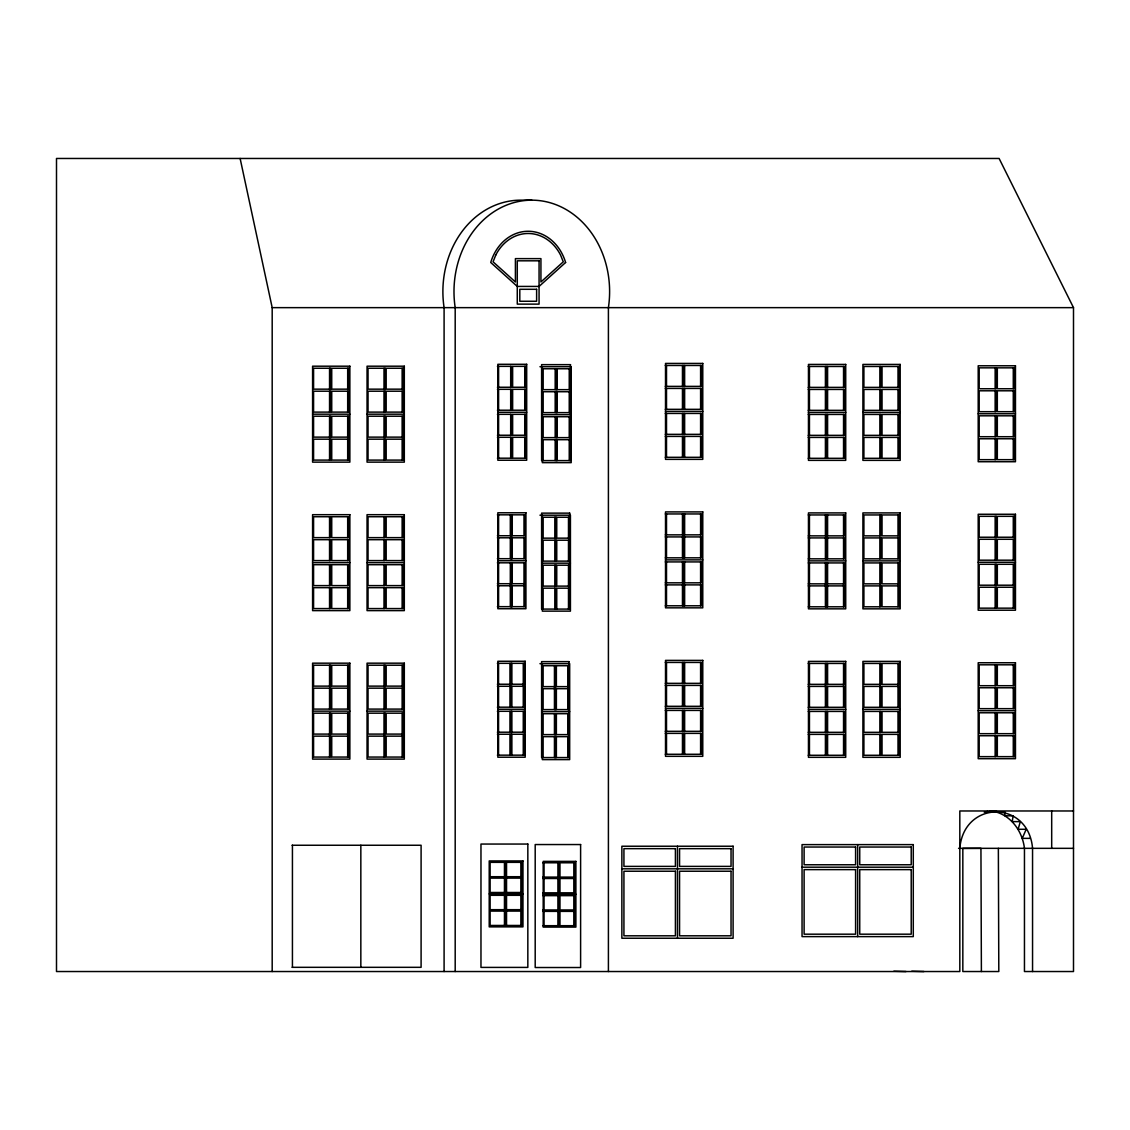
<?xml version="1.0" encoding="UTF-8"?>
<svg xmlns="http://www.w3.org/2000/svg" width="1130" height="1130" viewBox="0 0 1130 1130"><rect width="100%" height="100%" fill="white"/><g stroke="black" fill="none" stroke-linecap="round" stroke-linejoin="round"><path stroke-width="1.5" d="M959.822 848.333C963.862 799.828 1028.512 799.828 1032.552 848.333L1032.552 971.532M1000.177 811.891L989.838 811.213M989.47 811.467L996.194 810.973M608.406 971.532L608.406 307.643A91.445 77.815 -90 0 0 531.806 200.165L520.69 200.165A91.445 77.815 90 0 0 444.09 307.643L444.09 971.532M240.125 158.468L272.189 307.643L1073.5 307.643L1073.5 971.532L1024.458 971.532L1024.458 848.333C1022.551 832.499 1012.522 817.061 996.801 812.202L1004.895 812.202L1005.008 815.818L1013.087 815.818L1012.24 821.623L1020.334 821.623L1018.102 829.279L1026.195 829.279L1022.255 838.361L1030.348 838.361M665.302 365.47L701.801 365.47L701.801 386.375L665.302 386.375M497.412 366.346L511.876 366.346L511.876 387.251L497.412 387.251M808.247 366.473L844.731 366.473L844.731 387.378L808.247 387.378M539.956 366.713L571.187 366.713L571.187 462.65L542.329 462.65L542.329 366.713M570.424 368.761L543.092 368.761L543.092 389.666L570.424 389.666M665.302 388.423L701.801 388.423L701.801 409.328L665.302 409.328M497.412 389.313L511.876 389.313L511.876 410.218L497.412 410.218M808.247 389.44L844.731 389.44L844.731 410.345L808.247 410.345M570.424 391.729L543.092 391.729L543.092 412.634L570.424 412.634M665.514 411.391L702.775 411.391M497.836 412.266L526.693 412.266M808.459 412.394L845.72 412.394M862.91 412.394L900.186 412.394M665.302 413.439L701.801 413.439L701.801 434.344L665.302 434.344M978.199 413.764L1015.46 413.764M312.586 414.173L349.862 414.173M367.052 414.173L404.314 414.173M497.412 414.329L511.876 414.329L511.876 435.234L497.412 435.234M808.247 414.442L844.731 414.442L844.731 435.347L808.247 435.347M542.329 414.682L571.187 414.682M570.424 416.73L543.092 416.73L543.092 437.635L570.424 437.635M665.302 436.406L701.801 436.406L701.801 457.311L665.302 457.311M497.412 437.282L511.876 437.282L511.876 458.187L497.412 458.187M808.247 437.409L844.731 437.409L844.731 458.314L808.247 458.314M570.424 439.697L543.092 439.697L543.092 460.602M665.302 513.952L701.801 513.952L701.801 534.857L665.302 534.857M497.384 514.828L525.182 514.828L525.182 535.747L497.384 535.747M808.247 514.955L844.731 514.955L844.731 535.86L808.247 535.86M539.956 515.195L570.424 515.195L570.424 611.132L542.329 611.132L542.329 515.195M569.675 517.243L556.751 517.243L556.751 538.148L569.675 538.148M665.302 536.92L701.801 536.92L701.801 557.825L665.302 557.825M497.384 537.795L525.182 537.795L525.182 558.7L497.384 558.7M808.247 537.922L844.731 537.922L844.731 558.827L808.247 558.827M569.675 540.211L556.751 540.211L556.751 561.116L569.675 561.116M665.514 559.873L702.775 559.873M497.836 560.748L525.93 560.748M808.459 560.875L845.72 560.875M862.91 560.875L900.186 560.875M665.302 561.921L701.801 561.921L701.801 582.826L665.302 582.826M978.199 562.246L1015.46 562.246M312.586 562.655L349.862 562.655M367.052 562.655L404.314 562.655M497.384 562.811L525.182 562.811L525.182 583.716L497.384 583.716M808.247 562.924L844.731 562.924L844.731 583.843L808.247 583.843M542.329 563.164L570.424 563.164M569.675 565.212L556.751 565.212L556.751 586.117L569.675 586.117M665.302 584.888L701.801 584.888L701.801 605.793L665.302 605.793M497.384 585.764L525.182 585.764L525.182 606.669L497.384 606.669M808.247 585.891L844.731 585.891L844.731 606.796L808.247 606.796M569.675 588.179L556.751 588.179L556.751 609.084M665.302 662.434L701.801 662.434L701.801 683.339L665.302 683.339M497.37 663.324L524.461 663.324L524.461 684.229L497.37 684.229M808.247 663.437L844.731 663.437L844.731 684.342L808.247 684.342M539.956 663.677L569.675 663.677L569.675 759.614L542.329 759.614L542.329 663.677M568.955 665.725L543.05 665.725L543.05 686.63L568.955 686.63M665.302 685.402L701.801 685.402L701.801 706.307L665.302 706.307M497.37 686.277L524.461 686.277L524.461 707.182L497.37 707.182M808.247 686.404L844.731 686.404L844.731 707.309L808.247 707.309M568.955 688.693L543.05 688.693L543.05 709.598L568.955 709.598M665.514 708.355L702.775 708.355M497.836 709.23L525.182 709.23M808.459 709.358L845.72 709.358M862.91 709.358L900.186 709.358M665.302 710.417L701.801 710.417L701.801 731.322L665.302 731.322M978.199 710.728L1015.46 710.728M312.586 711.137L349.862 711.137M367.052 711.137L404.314 711.137M497.37 711.293L524.461 711.293L524.461 732.198L497.37 732.198M808.247 711.42L844.731 711.42L844.731 732.325L808.247 732.325M542.329 711.646L569.675 711.646M568.955 713.708L543.05 713.708L543.05 734.613L568.955 734.613M665.302 733.37L701.801 733.37L701.801 754.275L665.302 754.275M497.37 734.246L524.461 734.246L524.461 755.151L497.37 755.151M808.247 734.373L844.731 734.373L844.731 755.278L808.247 755.278M568.955 736.661L543.05 736.661L543.05 757.566M1073.5 810.973L959.822 810.973L959.822 971.532L56.5 971.532L56.5 158.468L999.104 158.468L1073.5 307.643M984.258 812.202L987.493 812.202L987.493 810.973M292.091 845.254L421.095 845.254L421.095 967.322L292.091 967.322M958.551 848.333L1073.5 848.333M542.866 862.783L559.11 862.783L559.11 877.106L542.866 877.106M802.046 867.19L913.28 867.19M621.867 868.815L733.102 868.815M542.866 878.504L559.11 878.504L559.11 892.827L542.866 892.827M489.219 893.901L522.964 893.901M543.191 894.24L575.89 894.24M542.866 895.652L559.11 895.652L559.11 909.961L542.866 909.961M542.866 911.373L559.11 911.373L559.11 925.696L542.866 925.696M911.755 971.221L923.945 971.532M893.83 971.221L906.02 971.532M998.355 848.333L998.807 971.532L962.831 971.532L962.831 848.404L980.939 848.333L981.391 971.532M1051.691 810.973L1051.691 848.333M1013.285 367.843L1013.285 388.748M1013.285 390.796L1013.285 411.701M1013.285 415.812L1013.285 436.717M1013.285 438.765L1013.285 459.67M1013.285 516.325L1013.285 537.23M1013.285 539.278L1013.285 560.183M1013.285 564.294L1013.285 585.199M1013.285 587.247L1013.285 608.152M1013.285 664.807L1013.285 685.712M1013.285 687.76L1013.285 708.665M1013.285 712.776L1013.285 733.681M1013.285 735.743L1013.285 756.648M995.149 367.843L995.149 388.748M995.149 390.796L995.149 411.701M995.149 415.812L995.149 436.717M995.149 438.765L995.149 459.67M995.149 516.325L995.149 537.23M995.149 539.278L995.149 560.183M995.149 564.294L995.149 585.199M995.149 587.247L995.149 608.152M995.149 664.807L995.149 685.712M995.149 687.76L995.149 708.665M995.149 712.776L995.149 733.681M995.149 735.743L995.149 756.648M898.011 366.473L898.011 387.378M898.011 389.44L898.011 410.345M898.011 414.442L898.011 435.347M898.011 437.409L898.011 458.314M898.011 514.955L898.011 535.86M898.011 537.922L898.011 558.827M898.011 562.924L898.011 606.796M898.011 663.437L898.011 707.309M898.011 711.42L898.011 732.325M898.011 734.373L898.011 755.278M879.86 366.473L879.86 387.378M879.86 389.44L879.86 410.345M879.86 414.442L879.86 435.347M879.86 437.409L879.86 458.314M879.86 514.955L879.86 535.86M879.86 537.922L879.86 558.827M879.86 562.924L879.86 606.796M879.86 663.437L879.86 707.309M879.86 711.42L879.86 732.325M879.86 734.373L879.86 755.278M857.656 844.619L857.656 936.615M843.545 366.473L843.545 387.378M843.545 389.44L843.545 410.345M843.545 414.442L843.545 435.347M843.545 437.409L843.545 458.314M843.545 514.955L843.545 535.86M843.545 537.922L843.545 558.827M843.545 562.924L843.545 606.796M843.545 663.437L843.545 707.309M843.545 711.42L843.545 732.325M843.545 734.373L843.545 755.278M827.584 366.473L827.584 387.378M827.584 389.44L827.584 410.345M827.584 414.442L827.584 435.347M827.584 437.409L827.584 458.314M827.584 514.955L827.584 535.86M827.584 537.922L827.584 558.827M827.584 562.924L827.584 583.843M827.584 585.891L827.584 606.796M827.584 663.437L827.584 684.342M827.584 686.404L827.584 707.309M827.584 711.42L827.584 732.325M827.584 734.373L827.584 755.278M826.595 366.473L826.595 387.378M826.595 389.44L826.595 410.345M826.595 414.442L826.595 435.347M826.595 437.409L826.595 458.314M826.595 514.955L826.595 535.86M826.595 537.922L826.595 558.827M826.595 562.924L826.595 583.843M826.595 585.891L826.595 606.796M826.595 663.437L826.595 684.342M826.595 686.404L826.595 707.309M826.595 711.42L826.595 732.325M826.595 734.373L826.595 755.278M825.409 366.473L825.409 387.378M825.409 389.44L825.409 410.345M825.409 414.442L825.409 435.347M825.409 437.409L825.409 458.314M825.409 514.955L825.409 535.86M825.409 537.922L825.409 558.827M825.409 562.924L825.409 606.796M825.409 663.437L825.409 707.309M825.409 711.42L825.409 732.325M825.409 734.373L825.409 755.278M809.447 366.473L809.447 387.378M809.447 389.44L809.447 410.345M809.447 414.442L809.447 435.347M809.447 437.409L809.447 458.314M809.447 514.955L809.447 535.86M809.447 537.922L809.447 558.827M809.447 562.924L809.447 583.843M809.447 585.891L809.447 606.796M809.447 663.437L809.447 684.342M809.447 686.404L809.447 707.309M809.447 711.42L809.447 732.325M809.447 734.373L809.447 755.278M700.6 365.47L700.6 386.375M700.6 388.423L700.6 409.328M700.6 413.439L700.6 434.344M700.6 436.406L700.6 457.311M700.6 513.952L700.6 534.857M700.6 536.92L700.6 557.825M700.6 561.921L700.6 582.826M700.6 584.888L700.6 605.793M700.6 662.434L700.6 683.339M700.6 685.402L700.6 706.307M700.6 710.417L700.6 731.322M700.6 733.37L700.6 754.275M684.639 365.47L684.639 386.375M684.639 388.423L684.639 409.328M684.639 413.439L684.639 434.344M684.639 436.406L684.639 457.311M684.639 513.952L684.639 534.857M684.639 536.92L684.639 557.825M684.639 561.921L684.639 582.826M684.639 584.888L684.639 605.793M684.639 662.434L684.639 683.339M684.639 685.402L684.639 706.307M684.639 710.417L684.639 731.322M684.639 733.37L684.639 754.275M683.65 365.47L683.65 386.375M683.65 388.423L683.65 409.328M683.65 413.439L683.65 434.344M683.65 436.406L683.65 457.311M683.65 513.952L683.65 534.857M683.65 536.92L683.65 557.825M683.65 561.921L683.65 582.826M683.65 584.888L683.65 605.793M683.65 662.434L683.65 683.339M683.65 685.402L683.65 706.307M683.65 710.417L683.65 731.322M683.65 733.37L683.65 754.275M682.464 365.47L682.464 386.375M682.464 388.423L682.464 409.328M682.464 413.439L682.464 434.344M682.464 436.406L682.464 457.311M682.464 513.952L682.464 534.857M682.464 536.92L682.464 557.825M682.464 561.921L682.464 582.826M682.464 584.888L682.464 605.793M682.464 662.434L682.464 683.339M682.464 685.402L682.464 706.307M682.464 710.417L682.464 731.322M682.464 733.37L682.464 754.275M677.477 846.229L677.477 938.239M666.502 365.47L666.502 386.375M666.502 388.423L666.502 409.328M666.502 413.439L666.502 434.344M666.502 436.406L666.502 457.311M666.502 513.952L666.502 534.857M666.502 536.92L666.502 557.825M666.502 561.921L666.502 582.826M666.502 584.888L666.502 605.793M666.502 662.434L666.502 683.339M666.502 685.402L666.502 706.307M666.502 710.417L666.502 731.322M666.502 733.37L666.502 754.275M573.828 862.783L573.828 892.827M573.828 895.652L573.828 909.961M573.828 911.373L573.828 925.696M569.238 368.761L569.238 389.666M569.238 391.729L569.238 412.634M569.238 416.73L569.238 437.635M569.238 439.697L569.238 460.602M568.489 517.243L568.489 538.148M568.489 540.211L568.489 561.116M568.489 565.212L568.489 586.117M568.489 588.179L568.489 609.084M567.769 665.725L567.769 709.598M567.769 713.708L567.769 734.613M567.769 736.661L567.769 757.566M558.785 862.783L558.785 892.827M558.785 895.652L558.785 909.961M558.785 911.373L558.785 925.696M557.909 862.783L557.909 892.827M557.909 895.652L557.909 909.961M557.909 911.373L557.909 925.696M557.147 368.761L557.147 389.666M557.147 391.729L557.147 412.634M557.147 416.73L557.147 437.635M557.147 439.697L557.147 460.602M556.384 368.761L556.384 389.666M556.384 391.729L556.384 412.634M556.384 416.73L556.384 437.635M556.384 439.697L556.384 460.602M556.37 665.725L556.37 686.63M556.37 688.693L556.37 709.598M556.37 713.708L556.37 734.613M556.37 736.661L556.37 757.566M556.002 609.084L556.002 588.179L543.078 588.179L543.078 609.084M555.649 665.725L555.649 686.63M555.649 688.693L555.649 709.598M555.649 713.708L555.649 734.613M555.649 736.661L555.649 757.566M555.183 368.761L555.183 389.666M555.183 391.729L555.183 412.634M555.183 416.73L555.183 437.635M555.183 439.697L555.183 460.602M555.183 665.725L555.183 709.598M555.183 713.708L555.183 734.613M555.183 736.661L555.183 757.566M554.816 517.243L554.816 538.148M554.816 540.211L554.816 561.116M554.816 565.212L554.816 586.117M554.816 588.179L554.816 609.084M554.449 665.725L554.449 709.598M554.449 713.708L554.449 734.613M554.449 736.661L554.449 757.566M544.053 862.783L544.053 877.106M544.053 878.504L544.053 892.827M544.053 895.652L544.053 909.961M544.053 911.373L544.053 925.696M524.744 366.346L524.744 387.251M524.744 389.313L524.744 410.218M524.744 414.329L524.744 435.234M524.744 437.282L524.744 458.187M523.995 514.828L523.995 535.747M523.995 537.795L523.995 558.7M523.995 562.811L523.995 606.669M523.275 663.324L523.275 707.182M523.275 711.293L523.275 732.198M523.275 734.246L523.275 755.151M520.874 862.345L520.874 892.488M520.874 895.313L520.874 925.456M512.257 514.828L512.257 535.747M512.257 537.795L512.257 558.7M512.257 562.811L512.257 583.716M512.257 585.764L512.257 606.669M511.876 663.324L511.876 684.229M511.876 686.277L511.876 707.182M511.876 711.293L511.876 732.198M511.876 734.246L511.876 755.151M511.509 514.828L511.509 535.747M511.509 537.795L511.509 558.7M511.509 562.811L511.509 583.716M511.509 585.764L511.509 606.669M511.071 514.828L511.071 535.747M511.071 537.795L511.071 558.7M511.071 562.811L511.071 606.669M511.141 663.324L511.141 684.229M511.141 686.277L511.141 707.182M511.141 711.293L511.141 732.198M511.141 734.246L511.141 755.151M510.689 366.346L510.689 387.251M510.689 389.313L510.689 410.218M510.689 414.329L510.689 435.234M510.689 437.282L510.689 458.187M510.322 514.828L510.322 535.747M510.322 537.795L510.322 558.7M510.322 562.811L510.322 606.669M509.955 663.324L509.955 707.182M509.955 711.293L509.955 732.198M509.955 734.246L509.955 755.151M506.537 862.345L506.537 876.711M506.537 878.123L506.537 892.488M506.537 895.313L506.537 909.678M506.537 911.091L506.537 925.456M505.647 862.345L505.647 876.711M505.647 878.123L505.647 892.488M505.647 895.313L505.647 909.678M505.647 911.091L505.647 925.456M504.46 862.345L504.46 892.488M504.46 895.313L504.46 925.456M498.598 366.346L498.598 387.251M498.598 389.313L498.598 410.218M498.598 414.329L498.598 435.234M498.598 437.282L498.598 458.187M498.584 514.828L498.584 535.747M498.584 537.795L498.584 558.7M498.584 562.811L498.584 583.716M498.584 585.764L498.584 606.669M498.556 663.324L498.556 684.229M498.556 686.277L498.556 707.182M498.556 711.293L498.556 732.198M498.556 734.246L498.556 755.151M455.192 971.532L455.192 307.643A91.445 77.815 -90 0 1 531.806 200.165M402.139 368.253L402.139 389.158M402.139 391.206L402.139 412.111M402.139 416.221L402.139 437.126M402.139 439.175L402.139 460.094M402.139 516.735L402.139 537.64M402.139 539.688L402.139 560.593M402.139 564.703L402.139 585.608M402.139 587.671L402.139 608.576M402.139 665.217L402.139 686.122M402.139 688.17L402.139 709.089M402.139 713.185L402.139 757.058M384.002 368.253L384.002 389.158M384.002 391.206L384.002 412.111M384.002 416.221L384.002 437.126M384.002 439.175L384.002 460.094M384.002 516.735L384.002 537.64M384.002 539.688L384.002 560.593M384.002 564.703L384.002 585.608M384.002 587.671L384.002 608.576M384.002 665.217L384.002 686.122M384.002 688.17L384.002 709.089M384.002 713.185L384.002 757.058M360.837 845.254L360.837 967.322M347.687 368.253L347.687 389.158M347.687 391.206L347.687 412.111M347.687 416.221L347.687 437.126M347.687 439.175L347.687 460.094M347.687 516.735L347.687 537.64M347.687 539.688L347.687 560.593M347.687 564.703L347.687 585.608M347.687 587.671L347.687 608.576M347.687 665.217L347.687 686.122M347.687 688.17L347.687 709.089M347.687 713.185L347.687 757.058M329.55 368.253L329.55 389.158M329.55 391.206L329.55 412.111M329.55 416.221L329.55 437.126M329.55 439.175L329.55 460.094M329.55 516.735L329.55 537.64M329.55 539.688L329.55 560.593M329.55 564.703L329.55 585.608M329.55 587.671L329.55 608.576M329.55 665.217L329.55 686.122M329.55 688.17L329.55 709.089M329.55 713.185L329.55 757.058M292.43 845.254L292.43 967.322M272.189 307.643L272.189 971.532M495.802 254.97L493.061 261.821L515.407 281.977L515.407 258.629L540.931 258.629L540.931 281.977L563.277 261.821L560.522 254.97A44.409 37.784 90 0 0 495.802 254.97M565.607 262.485L539.067 286.427L517.272 286.427L490.731 262.485A46.613 39.663 90 0 1 528.162 231.269A46.613 39.663 90 0 1 565.607 262.485M539.067 260.818L517.272 260.818L517.272 304.125L539.067 304.125L539.067 260.818M536.623 289.294L519.8 289.294L519.8 301.258L536.623 301.258L536.623 289.294M702.775 363.422L665.514 363.422L665.514 459.359L702.775 459.359L702.775 363.422M526.693 364.298L497.836 364.298L497.836 460.235L526.693 460.235L526.693 364.298M845.72 364.425L808.459 364.425L808.459 460.362L845.72 460.362L845.72 364.425M900.186 364.425L862.91 364.425L862.91 460.362L900.186 460.362L900.186 364.425M570.466 364.651L541.609 364.651L541.609 460.602L570.466 460.602L570.466 364.651M1015.46 365.781L978.199 365.781L978.199 461.732L1015.46 461.732L1015.46 365.781M349.862 366.191L312.586 366.191L312.586 462.142L349.862 462.142L349.862 366.191M404.314 366.191L367.052 366.191L367.052 462.142L404.314 462.142L404.314 366.191M525.93 366.346L512.639 366.346L512.639 387.251L525.93 387.251L525.93 366.346M881.047 366.473L863.899 366.473L863.899 387.378L881.047 387.378L881.047 366.473M899.198 366.473L882.036 366.473L882.036 387.378L899.198 387.378L899.198 366.473M996.335 367.843L979.187 367.843L979.187 388.748L996.335 388.748L996.335 367.843M1014.472 367.843L997.324 367.843L997.324 388.748L1014.472 388.748L1014.472 367.843M330.737 368.253L313.575 368.253L313.575 389.158L330.737 389.158L330.737 368.253M348.873 368.253L331.726 368.253L331.726 389.158L348.873 389.158L348.873 368.253M385.189 368.253L368.041 368.253L368.041 389.158L385.189 389.158L385.189 368.253M403.339 368.253L386.178 368.253L386.178 389.158L403.339 389.158L403.339 368.253M525.93 389.313L512.639 389.313L512.639 410.218L525.93 410.218L525.93 389.313M881.047 389.44L863.899 389.44L863.899 410.345L881.047 410.345L881.047 389.44M899.198 389.44L882.036 389.44L882.036 410.345L899.198 410.345L899.198 389.44M996.335 390.796L979.187 390.796L979.187 411.701L996.335 411.701L996.335 390.796M1014.472 390.796L997.324 390.796L997.324 411.701L1014.472 411.701L1014.472 390.796M330.737 391.206L313.575 391.206L313.575 412.111L330.737 412.111L330.737 391.206M348.873 391.206L331.726 391.206L331.726 412.111L348.873 412.111L348.873 391.206M385.189 391.206L368.041 391.206L368.041 412.111L385.189 412.111L385.189 391.206M403.339 391.206L386.178 391.206L386.178 412.111L403.339 412.111L403.339 391.206M525.93 414.329L512.639 414.329L512.639 435.234L525.93 435.234L525.93 414.329M881.047 414.442L863.899 414.442L863.899 435.347L881.047 435.347L881.047 414.442M899.198 414.442L882.036 414.442L882.036 435.347L899.198 435.347L899.198 414.442M996.335 415.812L979.187 415.812L979.187 436.717L996.335 436.717L996.335 415.812M1014.472 415.812L997.324 415.812L997.324 436.717L1014.472 436.717L1014.472 415.812M330.737 416.221L313.575 416.221L313.575 437.126L330.737 437.126L330.737 416.221M348.873 416.221L331.726 416.221L331.726 437.126L348.873 437.126L348.873 416.221M385.189 416.221L368.041 416.221L368.041 437.126L385.189 437.126L385.189 416.221M403.339 416.221L386.178 416.221L386.178 437.126L403.339 437.126L403.339 416.221M525.93 437.282L512.639 437.282L512.639 458.187L525.93 458.187L525.93 437.282M881.047 437.409L863.899 437.409L863.899 458.314L881.047 458.314L881.047 437.409M899.198 437.409L882.036 437.409L882.036 458.314L899.198 458.314L899.198 437.409M996.335 438.765L979.187 438.765L979.187 459.67L996.335 459.67L996.335 438.765M1014.472 438.765L997.324 438.765L997.324 459.67L1014.472 459.67L1014.472 438.765M330.737 439.175L313.575 439.175L313.575 460.094L330.737 460.094L330.737 439.175M348.873 439.175L331.726 439.175L331.726 460.094L348.873 460.094L348.873 439.175M385.189 439.175L368.041 439.175L368.041 460.094L385.189 460.094L385.189 439.175M403.339 439.175L386.178 439.175L386.178 460.094L403.339 460.094L403.339 439.175M702.775 511.904L665.514 511.904L665.514 607.841L702.775 607.841L702.775 511.904M525.93 512.78L497.836 512.78L497.836 608.731L525.93 608.731L525.93 512.78M845.72 512.907L808.459 512.907L808.459 608.844L845.72 608.844L845.72 512.907M900.186 512.907L862.91 512.907L862.91 608.844L900.186 608.844L900.186 512.907M569.704 513.133L541.609 513.133L541.609 609.084L569.704 609.084L569.704 513.133M1015.46 514.263L978.199 514.263L978.199 610.214L1015.46 610.214L1015.46 514.263M349.862 514.687L312.586 514.687L312.586 610.624L349.862 610.624L349.862 514.687M404.314 514.687L367.052 514.687L367.052 610.624L404.314 610.624L404.314 514.687M881.047 514.955L863.899 514.955L863.899 535.86L881.047 535.86L881.047 514.955M899.198 514.955L882.036 514.955L882.036 535.86L899.198 535.86L899.198 514.955M996.335 516.325L979.187 516.325L979.187 537.23L996.335 537.23L996.335 516.325M1014.472 516.325L997.324 516.325L997.324 537.23L1014.472 537.23L1014.472 516.325M330.737 516.735L313.575 516.735L313.575 537.64L330.737 537.64L330.737 516.735M348.873 516.735L331.726 516.735L331.726 537.64L348.873 537.64L348.873 516.735M385.189 516.735L368.041 516.735L368.041 537.64L385.189 537.64L385.189 516.735M403.339 516.735L386.178 516.735L386.178 537.64L403.339 537.64L403.339 516.735M556.002 517.243L543.078 517.243L543.078 538.148L556.002 538.148L556.002 517.243M881.047 537.922L863.899 537.922L863.899 558.827L881.047 558.827L881.047 537.922M899.198 537.922L882.036 537.922L882.036 558.827L899.198 558.827L899.198 537.922M996.335 539.278L979.187 539.278L979.187 560.183L996.335 560.183L996.335 539.278M1014.472 539.278L997.324 539.278L997.324 560.183L1014.472 560.183L1014.472 539.278M330.737 539.688L313.575 539.688L313.575 560.593L330.737 560.593L330.737 539.688M348.873 539.688L331.726 539.688L331.726 560.593L348.873 560.593L348.873 539.688M385.189 539.688L368.041 539.688L368.041 560.593L385.189 560.593L385.189 539.688M403.339 539.688L386.178 539.688L386.178 560.593L403.339 560.593L403.339 539.688M556.002 540.211L543.078 540.211L543.078 561.116L556.002 561.116L556.002 540.211M881.047 562.924L863.899 562.924L863.899 583.843L881.047 583.843L881.047 562.924M899.198 562.924L882.036 562.924L882.036 583.843L899.198 583.843L899.198 562.924M996.335 564.294L979.187 564.294L979.187 585.199L996.335 585.199L996.335 564.294M1014.472 564.294L997.324 564.294L997.324 585.199L1014.472 585.199L1014.472 564.294M330.737 564.703L313.575 564.703L313.575 585.608L330.737 585.608L330.737 564.703M348.873 564.703L331.726 564.703L331.726 585.608L348.873 585.608L348.873 564.703M385.189 564.703L368.041 564.703L368.041 585.608L385.189 585.608L385.189 564.703M403.339 564.703L386.178 564.703L386.178 585.608L403.339 585.608L403.339 564.703M556.002 565.212L543.078 565.212L543.078 586.117L556.002 586.117L556.002 565.212M881.047 585.891L863.899 585.891L863.899 606.796L881.047 606.796L881.047 585.891M899.198 585.891L882.036 585.891L882.036 606.796L899.198 606.796L899.198 585.891M996.335 587.247L979.187 587.247L979.187 608.152L996.335 608.152L996.335 587.247M1014.472 587.247L997.324 587.247L997.324 608.152L1014.472 608.152L1014.472 587.247M330.737 587.671L313.575 587.671L313.575 608.576L330.737 608.576L330.737 587.671M348.873 587.671L331.726 587.671L331.726 608.576L348.873 608.576L348.873 587.671M385.189 587.671L368.041 587.671L368.041 608.576L385.189 608.576L385.189 587.671M403.339 587.671L386.178 587.671L386.178 608.576L403.339 608.576L403.339 587.671M702.775 660.386L665.514 660.386L665.514 756.323L702.775 756.323L702.775 660.386M525.182 661.262L497.836 661.262L497.836 757.213L525.182 757.213L525.182 661.262M845.72 661.389L808.459 661.389L808.459 757.326L845.72 757.326L845.72 661.389M900.186 661.389L862.91 661.389L862.91 757.326L900.186 757.326L900.186 661.389M568.955 661.629L541.609 661.629L541.609 757.566L568.955 757.566L568.955 661.629M1015.46 662.759L978.199 662.759L978.199 758.696L1015.46 758.696L1015.46 662.759M349.862 663.169L312.586 663.169L312.586 759.106L349.862 759.106L349.862 663.169M404.314 663.169L367.052 663.169L367.052 759.106L404.314 759.106L404.314 663.169M881.047 663.437L863.899 663.437L863.899 684.342L881.047 684.342L881.047 663.437M899.198 663.437L882.036 663.437L882.036 684.342L899.198 684.342L899.198 663.437M996.335 664.807L979.187 664.807L979.187 685.712L996.335 685.712L996.335 664.807M1014.472 664.807L997.324 664.807L997.324 685.712L1014.472 685.712L1014.472 664.807M330.737 665.217L313.575 665.217L313.575 686.122L330.737 686.122L330.737 665.217M348.873 665.217L331.726 665.217L331.726 686.122L348.873 686.122L348.873 665.217M385.189 665.217L368.041 665.217L368.041 686.122L385.189 686.122L385.189 665.217M403.339 665.217L386.178 665.217L386.178 686.122L403.339 686.122L403.339 665.217M881.047 686.404L863.899 686.404L863.899 707.309L881.047 707.309L881.047 686.404M899.198 686.404L882.036 686.404L882.036 707.309L899.198 707.309L899.198 686.404M996.335 687.76L979.187 687.76L979.187 708.665L996.335 708.665L996.335 687.76M1014.472 687.76L997.324 687.76L997.324 708.665L1014.472 708.665L1014.472 687.76M330.737 688.17L313.575 688.17L313.575 709.089L330.737 709.089L330.737 688.17M348.873 688.17L331.726 688.17L331.726 709.089L348.873 709.089L348.873 688.17M385.189 688.17L368.041 688.17L368.041 709.089L385.189 709.089L385.189 688.17M403.339 688.17L386.178 688.17L386.178 709.089L403.339 709.089L403.339 688.17M881.047 711.42L863.899 711.42L863.899 732.325L881.047 732.325L881.047 711.42M899.198 711.42L882.036 711.42L882.036 732.325L899.198 732.325L899.198 711.42M996.335 712.776L979.187 712.776L979.187 733.681L996.335 733.681L996.335 712.776M1014.472 712.776L997.324 712.776L997.324 733.681L1014.472 733.681L1014.472 712.776M330.737 713.185L313.575 713.185L313.575 734.09L330.737 734.09L330.737 713.185M348.873 713.185L331.726 713.185L331.726 734.09L348.873 734.09L348.873 713.185M385.189 713.185L368.041 713.185L368.041 734.09L385.189 734.09L385.189 713.185M403.339 713.185L386.178 713.185L386.178 734.09L403.339 734.09L403.339 713.185M881.047 734.373L863.899 734.373L863.899 755.278L881.047 755.278L881.047 734.373M899.198 734.373L882.036 734.373L882.036 755.278L899.198 755.278L899.198 734.373M996.335 735.743L979.187 735.743L979.187 756.648L996.335 756.648L996.335 735.743M1014.472 735.743L997.324 735.743L997.324 756.648L1014.472 756.648L1014.472 735.743M330.737 736.153L313.575 736.153L313.575 757.058L330.737 757.058L330.737 736.153M348.873 736.153L331.726 736.153L331.726 757.058L348.873 757.058L348.873 736.153M385.189 736.153L368.041 736.153L368.041 757.058L385.189 757.058L385.189 736.153M403.339 736.153L386.178 736.153L386.178 757.058L403.339 757.058L403.339 736.153M527.837 844.053L480.97 844.053L480.97 967.407L527.837 967.407L527.837 844.053M580.608 844.548L535.196 844.548L535.196 967.52L580.608 967.52L580.608 844.548M913.28 844.619L802.046 844.619L802.046 936.615L913.28 936.615L913.28 844.619M733.102 846.229L621.867 846.229L621.867 938.239L733.102 938.239L733.102 846.229M855.594 847.034L804.108 847.034L804.108 864.761L855.594 864.761L855.594 847.034M911.218 847.034L859.732 847.034L859.732 864.761L911.218 864.761L911.218 847.034M675.415 848.658L623.93 848.658L623.93 866.385L675.415 866.385L675.415 848.658M731.039 848.658L679.554 848.658L679.554 866.385L731.039 866.385L731.039 848.658M522.964 860.933L489.219 860.933L489.219 926.868L522.964 926.868L522.964 860.933M575.89 861.371L543.191 861.371L543.191 927.094L575.89 927.094L575.89 861.371M522.074 862.345L490.123 862.345L490.123 876.711L522.074 876.711L522.074 862.345M575.015 862.783L559.971 862.783L559.971 877.106L575.015 877.106L575.015 862.783M855.594 869.62L804.108 869.62L804.108 934.185L855.594 934.185L855.594 869.62M911.218 869.62L859.732 869.62L859.732 934.185L911.218 934.185L911.218 869.62M675.415 871.23L623.93 871.23L623.93 935.81L675.415 935.81L675.415 871.23M731.039 871.23L679.554 871.23L679.554 935.81L731.039 935.81L731.039 871.23M522.074 878.123L490.123 878.123L490.123 892.488L522.074 892.488L522.074 878.123M575.015 878.504L559.971 878.504L559.971 892.827L575.015 892.827L575.015 878.504M522.074 895.313L490.123 895.313L490.123 909.678L522.074 909.678L522.074 895.313M575.015 895.652L559.971 895.652L559.971 909.961L575.015 909.961L575.015 895.652M522.074 911.091L490.123 911.091L490.123 925.456L522.074 925.456L522.074 911.091M575.015 911.373L559.971 911.373L559.971 925.696L575.015 925.696L575.015 911.373"/></g></svg>
